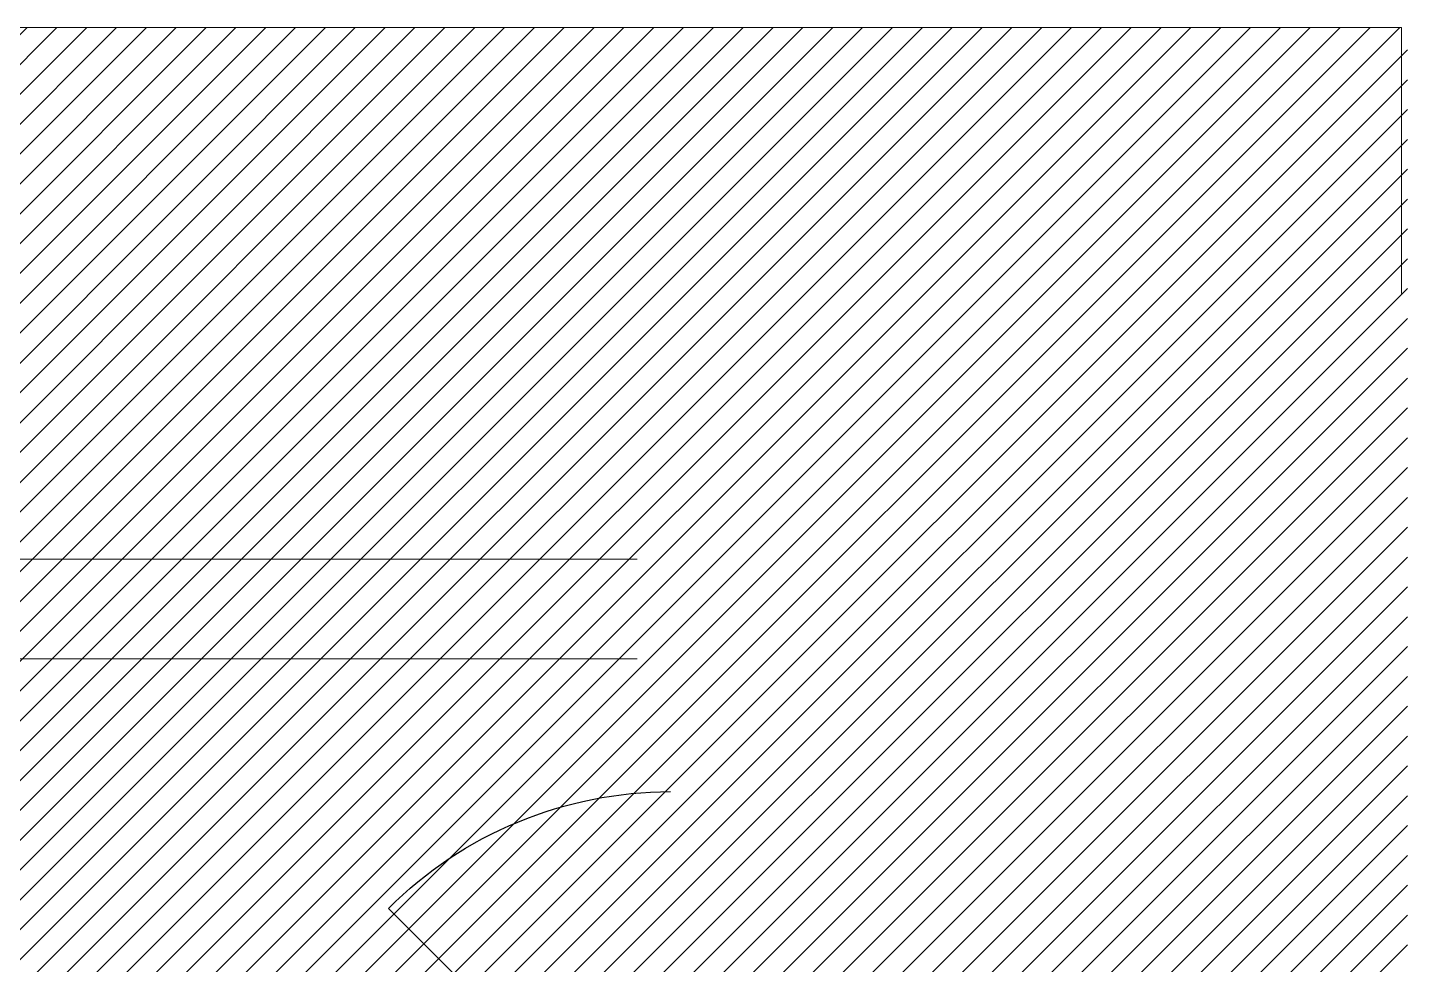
# Model space of a CAD drawing. Header units: inches. Extents: x -2597087 to 134135, y -662679 to 20000.
# Drawn here: x 49339 to 51415, y -37778 to -36368 of the extents above; entities that cross this region are included whole.
import ezdxf

# ---------------------------------------------------------------- set-up
doc = ezdxf.new("R2010")
doc.units = ezdxf.units.IN
doc.header["$LTSCALE"] = 100
doc.header["$MEASUREMENT"] = 0
doc.layers.get('0').update_dxf_attribs({"linetype": 'CONTINUOUS'})
doc.layers.add('BALCONY', color=3, linetype='CONTINUOUS', lineweight=0)
doc.layers.add('HAT【填充】', color=250, linetype='CONTINUOUS')
doc.layers.add('WINDOW', color=4, linetype='CONTINUOUS')

# ---------------------------------------------------------------- blocks, each defined once
blk = doc.blocks.new('$DorLib2D$00000114')
at = {"color": 0}
blk.add_line((0.5, 0), (-0.2071, 0.7071), dxfattribs=at)
blk.add_arc((0.5, 0), 1, 135, 180, dxfattribs=at)

msp = doc.modelspace()

# ---------------------------------------------------------------- hatches: boundary and pattern name
at = {"layer": 'HAT【填充】'}
h = msp.add_hatch(dxfattribs=at)
h.set_pattern_fill('ANSI31', color=250, scale=10, style=0)
h.set_pattern_definition([(45, (45184.587, 16817.71), (-22.45064, 22.45064), [])])
h.paths.add_polyline_path([(48355.891, -36367.941), (48355.891, -42309.16), (51414.695, -42309.16), (51414.695, -36367.941)])

# ---------------------------------------------------------------- linework, layer by layer
at = {"layer": 'BALCONY'}
for points in [[(51405.891, -36767.941), (51405.891, -36367.941), (48355.891, -36367.941)], [(50255.891, -37167.941), (48355.891, -37167.941)], [(50255.891, -37317.941), (48355.891, -37317.941)]]:
    msp.add_lwpolyline(points, dxfattribs=at)

# ---------------------------------------------------------------- block references
at = {"layer": 'WINDOW', "xscale": -600, "yscale": 600, "zscale": -600, "rotation": 90.00000000000703}
msp.add_blockref('$DorLib2D$00000114', (50305.891, -37817.941), dxfattribs=at)

doc.saveas('drawing.dxf')
